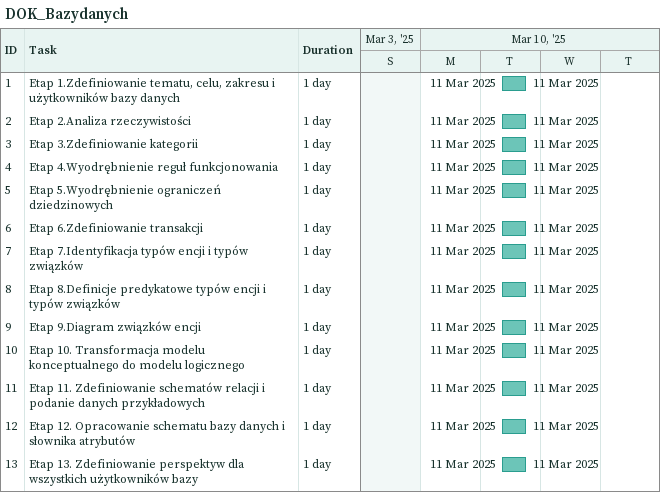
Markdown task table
DOK_Bazydanych

| ID | Task | Duration | Start | Finish |
|---|---|---|---|---|
| 1 | Etap 1.Zdefiniowanie tematu, celu, zakresu i użytkowników bazy danych | 1d | 2025-03-11 | 2025-03-11 |
| 2 | Etap 2.Analiza rzeczywistości | 1d | 2025-03-11 | 2025-03-11 |
| 3 | Etap 3.Zdefiniowanie kategorii | 1d | 2025-03-11 | 2025-03-11 |
| 4 | Etap 4.Wyodrębnienie reguł funkcjonowania | 1d | 2025-03-11 | 2025-03-11 |
| 5 | Etap 5.Wyodrębnienie ograniczeń dziedzinowych | 1d | 2025-03-11 | 2025-03-11 |
| 6 | Etap 6.Zdefiniowanie transakcji | 1d | 2025-03-11 | 2025-03-11 |
| 7 | Etap 7.Identyfikacja typów encji i typów związków | 1d | 2025-03-11 | 2025-03-11 |
| 8 | Etap 8.Definicje predykatowe typów encji i typów związków | 1d | 2025-03-11 | 2025-03-11 |
| 9 | Etap 9.Diagram związków encji | 1d | 2025-03-11 | 2025-03-11 |
| 10 | Etap 10. Transformacja modelu konceptualnego do modelu logicznego | 1d | 2025-03-11 | 2025-03-11 |
| 11 | Etap 11. Zdefiniowanie schematów relacji i podanie danych przykładowych | 1d | 2025-03-11 | 2025-03-11 |
| 12 | Etap 12. Opracowanie schematu bazy danych i słownika atrybutów | 1d | 2025-03-11 | 2025-03-11 |
| 13 | Etap 13. Zdefiniowanie perspektyw dla wszystkich użytkowników bazy | 1d | 2025-03-11 | 2025-03-11 |
